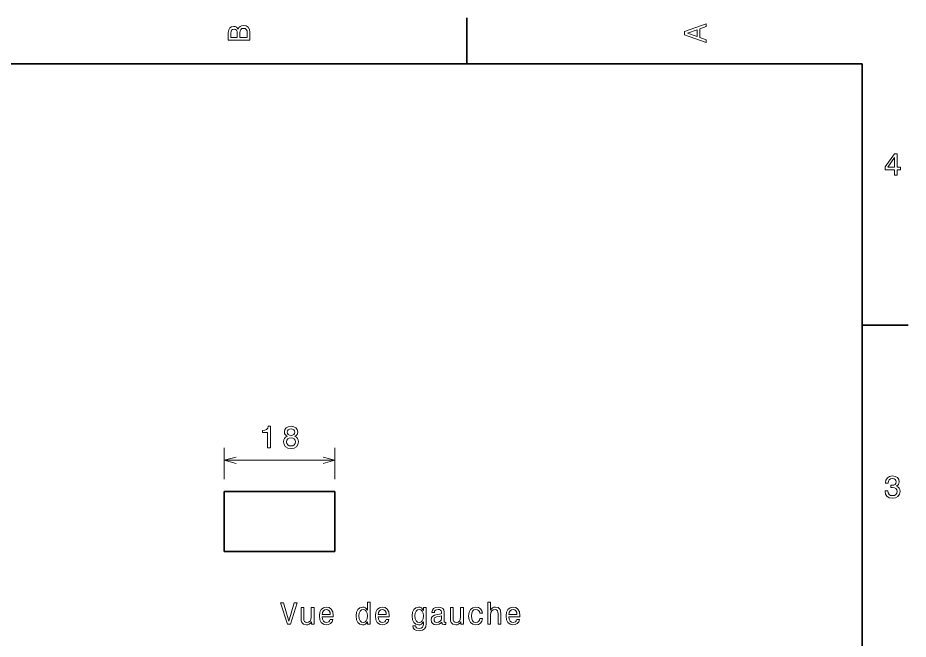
# Model space of a CAD drawing. Extents: x 0 to 297, y 0 to 210.
# Drawn here: x 149.7 to 294.5, y 106.4 to 207.5 of the extents above; entities that cross this region are included whole.
import ezdxf

# ---------------------------------------------------------------- set-up
doc = ezdxf.new("R2010")
doc.units = 0

msp = doc.modelspace()

# ---------------------------------------------------------------- linework, layer by layer
at = {"color": 7, "lineweight": 35, "ltscale": 0.1875}
for p, q in [((222.699997, 200), (222.699997, 207.5)), ((287, 157.5), (294.5, 157.5))]:
    msp.add_line(p, q, dxfattribs=at)
at = {"color": 7, "lineweight": 35}
for p, q in [((287, 200), (10, 200)), ((287, 10), (287, 200))]:
    msp.add_line(p, q, dxfattribs=at)
at = {"color": 7, "lineweight": 13, "ltscale": 0.126723}
for p, q in [((183.270203, 132.430649), (183.270203, 137.499573)), ((201.270203, 132.430649), (201.270203, 137.499573))]:
    msp.add_line(p, q, dxfattribs=at)
at = {"color": 7, "lineweight": 13, "ltscale": 0.45}
msp.add_line((183.270203, 135.499573), (201.270203, 135.499573), dxfattribs=at)
at = {"color": 7, "lineweight": 35, "ltscale": 0.45}
for p, q in [((201.270203, 130.430649), (183.270203, 130.430649)), ((183.270203, 120.66095), (201.270203, 120.66095))]:
    msp.add_line(p, q, dxfattribs=at)
at = {"color": 7, "lineweight": 35, "ltscale": 0.244242}
for p, q in [((183.270203, 120.66095), (183.270203, 130.430649)), ((201.270203, 120.66095), (201.270203, 130.430649))]:
    msp.add_line(p, q, dxfattribs=at)
at = {"color": 7, "lineweight": 13}
for points in [[(185.542007, 205.630417), (185.249496, 205.983429), (185.052811, 206.074219), (184.81073, 206.104477), (184.432495, 206.03891), (184.160156, 205.842224), (183.993729, 205.524506), (183.933212, 205.080704), (183.933212, 203.835022), (187.433212, 203.835022), (187.433212, 205.151306), (187.36261, 205.620331), (187.155838, 205.968307), (186.828018, 206.185165), (186.384216, 206.260818), (186.08667, 206.215424), (185.839554, 206.094391), (185.65799, 205.897705)], [(185.385666, 204.984879), (185.385666, 204.298996), (184.351807, 204.298996), (184.351807, 205.025223), (184.382065, 205.297562), (184.472839, 205.489197), (184.629181, 205.605194), (184.86116, 205.645538), (185.093155, 205.600143), (185.254532, 205.479111), (185.355408, 205.272339)], [(187.014618, 205.095825), (187.014618, 204.298996), (185.809296, 204.298996), (185.809296, 205.050446), (185.844589, 205.368164), (185.9505, 205.595108), (186.132065, 205.731277), (186.394302, 205.776657), (186.671692, 205.731277), (186.863327, 205.605194), (186.979324, 205.393372)], [(261.633209, 203.466858), (261.633209, 203.930847), (260.604401, 204.298996), (260.604401, 205.695969), (261.633209, 206.064133), (261.633209, 206.538193), (258.128174, 205.257217), (258.128174, 204.742798)], [(260.17572, 204.460388), (258.632477, 205), (260.17572, 205.539627)], [(292.277374, 181.916794), (292.731262, 181.916794), (292.731262, 182.784225), (293.23056, 182.784225), (293.23056, 183.187683), (292.731262, 183.187683), (292.731262, 185.341141), (292.272339, 185.341141), (290.739197, 183.228027), (290.739197, 182.784225), (292.277374, 182.784225)], [(291.162842, 183.187683), (292.277374, 184.756134), (292.277374, 183.187683)], [(190.311417, 137.499573), (190.77034, 137.499573), (190.77034, 141.024796), (190.427414, 141.024796), (190.336624, 140.717148), (190.155075, 140.510376), (189.877701, 140.389343), (189.494415, 140.348999), (189.494415, 139.990936), (190.311417, 139.990936)], [(193.512848, 139.385742), (193.255646, 139.244537), (193.079132, 139.047852), (192.968185, 138.80072), (192.932877, 138.503174), (193.01358, 138.054337), (193.24556, 137.706345), (193.62381, 137.484451), (194.138214, 137.398712), (194.647583, 137.484451), (195.025818, 137.706345), (195.257813, 138.054337), (195.343552, 138.503174), (195.303192, 138.80072), (195.197296, 139.047852), (195.015732, 139.244537), (194.76358, 139.385742), (194.965302, 139.506775), (195.106506, 139.673203), (195.192245, 139.874939), (195.222504, 140.122055), (195.141815, 140.480118), (194.930008, 140.767578), (194.587067, 140.954193), (194.138214, 141.024796), (193.684326, 140.954193), (193.341385, 140.767578), (193.124527, 140.480118), (193.048874, 140.122055), (193.074097, 139.874939), (193.159821, 139.673203)], [(193.527985, 140.081711), (193.568329, 140.303604), (193.689362, 140.475082), (193.881012, 140.580994), (194.138214, 140.621338), (194.390381, 140.580994), (194.582016, 140.475082), (194.703064, 140.303604), (194.748444, 140.081711), (194.703064, 139.854767), (194.582016, 139.678253), (194.390381, 139.562256), (194.138214, 139.526947), (193.881012, 139.567291), (193.689362, 139.678253), (193.568329, 139.854767)], [(193.417038, 138.51326), (193.462418, 138.780548), (193.608673, 138.982285), (193.835617, 139.113403), (194.138214, 139.158798), (194.43576, 139.113403), (194.662704, 138.982285), (194.80896, 138.780548), (194.85939, 138.51326), (194.80896, 138.2258), (194.662704, 138.008942), (194.43576, 137.867737), (194.138214, 137.822342), (193.835617, 137.867737), (193.608673, 138.008942), (193.462418, 138.2258)], [(290.729126, 130.51622), (290.729126, 130.480911), (290.809814, 129.996765), (291.046844, 129.633652), (291.420044, 129.401657), (291.914276, 129.315933), (292.438782, 129.401657), (292.832153, 129.623566), (293.08429, 129.976593), (293.175079, 130.430481), (293.134735, 130.728027), (293.023773, 130.970108), (292.842224, 131.156708), (292.600159, 131.292877), (292.927948, 131.565216), (293.043945, 131.998932), (292.968292, 132.392303), (292.751434, 132.68985), (292.398407, 132.87645), (291.914276, 132.942017), (291.460388, 132.861313), (291.112396, 132.63942), (290.885468, 132.286392), (290.809814, 131.817368), (290.809814, 131.782074), (291.258636, 131.782074), (291.299011, 132.104828), (291.430115, 132.336823), (291.641937, 132.478027), (291.939484, 132.528473), (292.201721, 132.488113), (292.393372, 132.382217), (292.509369, 132.210739), (292.554749, 131.97876), (292.509369, 131.731628), (292.388336, 131.565216), (292.176514, 131.46434), (291.889069, 131.434082), (291.692383, 131.439133), (291.692383, 131.04071), (291.939484, 131.050797), (292.257202, 131.005417), (292.494232, 130.884369), (292.635468, 130.687683), (292.685883, 130.430481), (292.630402, 130.13797), (292.484161, 129.921112), (292.252167, 129.784943), (291.944519, 129.739563), (291.626801, 129.789993), (291.394806, 129.941284), (291.248566, 130.183365), (291.193085, 130.51622)], [(194.665741, 112.309364), (193.788208, 109.328819), (192.885483, 112.309364), (192.406372, 112.309364), (193.536057, 108.804321), (194.040375, 108.804321), (195.144836, 112.309364)], [(197.868179, 111.512535), (197.424377, 111.512535), (197.424377, 109.949135), (197.373947, 109.586021), (197.227692, 109.323776), (197.000748, 109.162392), (196.703201, 109.111961), (196.466171, 109.152306), (196.314865, 109.273338), (196.229141, 109.48011), (196.208969, 109.772621), (196.208969, 111.512535), (195.765167, 111.512535), (195.765167, 109.732277), (195.780289, 109.374207), (195.876114, 109.076653), (196.168625, 108.804321), (196.637634, 108.708504), (196.889801, 108.743805), (197.106659, 108.834579), (197.293259, 108.990921), (197.44455, 109.217865), (197.44455, 108.804321), (197.868179, 108.804321)], [(199.204636, 110.029823), (200.979858, 110.029823), (200.984894, 110.236595), (200.904205, 110.816566), (200.682312, 111.25029), (200.329285, 111.512535), (199.86026, 111.608353), (199.401321, 111.507492), (199.048294, 111.225067), (198.82135, 110.766136), (198.740662, 110.16095), (198.816315, 109.540634), (199.043259, 109.086739), (199.391235, 108.804321), (199.845123, 108.708504), (200.238495, 108.774063), (200.561264, 108.945534), (200.798294, 109.217865), (200.934464, 109.580978), (200.495712, 109.580978), (200.404922, 109.37925), (200.273804, 109.227951), (199.900604, 109.106918), (199.613144, 109.162392), (199.396286, 109.338905), (199.255066, 109.626366), (199.204636, 110.014694)], [(206.552628, 109.222908), (206.552628, 108.804321), (206.996429, 108.804321), (206.996429, 112.425362), (206.557663, 112.425362), (206.557663, 111.098991), (206.219772, 111.482277), (206.013, 111.573051), (205.77597, 111.608353), (205.34729, 111.507492), (205.014435, 111.225067), (204.797577, 110.771179), (204.721939, 110.16095), (204.797577, 109.55072), (205.014435, 109.091782), (205.34729, 108.804321), (205.77597, 108.708504), (206.013, 108.743805), (206.224808, 108.834579)], [(208.312714, 110.029823), (210.087921, 110.029823), (210.092972, 110.236595), (210.012283, 110.816566), (209.790375, 111.25029), (209.437347, 111.512535), (208.968323, 111.608353), (208.509399, 111.507492), (208.156372, 111.225067), (207.929428, 110.766136), (207.84874, 110.16095), (207.924377, 109.540634), (208.151321, 109.086739), (208.499313, 108.804321), (208.953201, 108.708504), (209.346573, 108.774063), (209.669342, 108.945534), (209.906372, 109.217865), (210.042542, 109.580978), (209.603775, 109.580978), (209.513, 109.37925), (209.381866, 109.227951), (209.008682, 109.106918), (208.721207, 109.162392), (208.504349, 109.338905), (208.363144, 109.626366), (208.312714, 110.014694)], [(216.104492, 108.925362), (216.104492, 111.512535), (215.680862, 111.512535), (215.680862, 111.073776), (215.332886, 111.472191), (215.121063, 111.573051), (214.884033, 111.608353), (214.455368, 111.507492), (214.122513, 111.225067), (213.905655, 110.771179), (213.830002, 110.16095), (213.905655, 109.545677), (214.122513, 109.091782), (214.455368, 108.804321), (214.884033, 108.708504), (215.126114, 108.743805), (215.327835, 108.834579), (215.680862, 109.217865), (215.680862, 108.834579), (215.640518, 108.53199), (215.529572, 108.315125), (215.317749, 108.189049), (215.000031, 108.143661), (214.722656, 108.17392), (214.52597, 108.249565), (214.409973, 108.380692), (214.374664, 108.557205), (213.945999, 108.557205), (213.945999, 108.537033), (214.011566, 108.214264), (214.213287, 107.972191), (214.536057, 107.815849), (214.974823, 107.760376), (215.499313, 107.836021), (215.84729, 108.047836), (216.043976, 108.415993)], [(218.641235, 109.157349), (218.641235, 109.14222), (218.666458, 108.970749), (218.742111, 108.849709), (219.05983, 108.753891), (219.306946, 108.794235), (219.306946, 109.137177), (219.201035, 109.122047), (219.05983, 109.187607), (219.034607, 109.389336), (219.034607, 110.791351), (218.974091, 111.149422), (218.797577, 111.401581), (218.489944, 111.552879), (218.056229, 111.608353), (217.632599, 111.547836), (217.319916, 111.376366), (217.12323, 111.109077), (217.057663, 110.75605), (217.057663, 110.725792), (217.456085, 110.725792), (217.491379, 110.937607), (217.602341, 111.088905), (217.78389, 111.17968), (218.041092, 111.214981), (218.288208, 111.189766), (218.464722, 111.11412), (218.570633, 110.982994), (218.605942, 110.801437), (218.58577, 110.589622), (218.505066, 110.483719), (218.303345, 110.433281), (217.92511, 110.392937), (217.491379, 110.302162), (217.183746, 110.140778), (217.002197, 109.888618), (216.946716, 109.515419), (216.997147, 109.182564), (217.153488, 108.935448), (217.405655, 108.779106), (217.753632, 108.723633), (218.222656, 108.829536)], [(222.156372, 111.512535), (221.71257, 111.512535), (221.71257, 109.949135), (221.66214, 109.586021), (221.515884, 109.323776), (221.28894, 109.162392), (220.991379, 109.111961), (220.754349, 109.152306), (220.603058, 109.273338), (220.517319, 109.48011), (220.497147, 109.772621), (220.497147, 111.512535), (220.053345, 111.512535), (220.053345, 109.732277), (220.068481, 109.374207), (220.164291, 109.076653), (220.456802, 108.804321), (220.925827, 108.708504), (221.177979, 108.743805), (221.394836, 108.834579), (221.581436, 108.990921), (221.732742, 109.217865), (221.732742, 108.804321), (222.156372, 108.804321)], [(224.829285, 110.614838), (225.268036, 110.614838), (225.177261, 111.018295), (224.960403, 111.336021), (224.622498, 111.532707), (224.183746, 111.608353), (223.6996, 111.507492), (223.331436, 111.225067), (223.099457, 110.766136), (223.018768, 110.150864), (223.094406, 109.540634), (223.32135, 109.086739), (223.679428, 108.804321), (224.16861, 108.708504), (224.602325, 108.784149), (224.940231, 108.995964), (225.172211, 109.328819), (225.273087, 109.772621), (224.849457, 109.772621), (224.773804, 109.490204), (224.632599, 109.278381), (224.430862, 109.147263), (224.183746, 109.106918), (223.876114, 109.172478), (223.654205, 109.374207), (223.518036, 109.702019), (223.472656, 110.165993), (223.518036, 110.619881), (223.659256, 110.947693), (223.8862, 111.149422), (224.183746, 111.220024), (224.445999, 111.174637), (224.642685, 111.058647), (224.773804, 110.867004)], [(226.140518, 108.804321), (226.58432, 108.804321), (226.58432, 110.367722), (226.629715, 110.725792), (226.77597, 110.988037), (227.002914, 111.149422), (227.305511, 111.209938), (227.547577, 111.159508), (227.698883, 111.023338), (227.774521, 110.796394), (227.799744, 110.493805), (227.799744, 108.804321), (228.243546, 108.804321), (228.243546, 110.584579), (228.223373, 110.94265), (228.132599, 111.240204), (227.835037, 111.512535), (227.371063, 111.608353), (227.118896, 111.573051), (226.902039, 111.477234), (226.72049, 111.325935), (226.58432, 111.119164), (226.58432, 112.425362), (226.140518, 112.425362)], [(229.564865, 110.029823), (231.340088, 110.029823), (231.345123, 110.236595), (231.264435, 110.816566), (231.042542, 111.25029), (230.689514, 111.512535), (230.22049, 111.608353), (229.761551, 111.507492), (229.408524, 111.225067), (229.18158, 110.766136), (229.100891, 110.16095), (229.176544, 109.540634), (229.403488, 109.086739), (229.751465, 108.804321), (230.205353, 108.708504), (230.598724, 108.774063), (230.921494, 108.945534), (231.158524, 109.217865), (231.294693, 109.580978), (230.855927, 109.580978), (230.765152, 109.37925), (230.634033, 109.227951), (230.260834, 109.106918), (229.973373, 109.162392), (229.756516, 109.338905), (229.615295, 109.626366), (229.564865, 110.014694)], [(199.204636, 110.403023), (199.260117, 110.751007), (199.396286, 111.008209), (199.603058, 111.164551), (199.875397, 111.220024), (200.142685, 111.164551), (200.349457, 111.008209), (200.47554, 110.751007), (200.52092, 110.403023)], [(205.851608, 111.209938), (206.144119, 111.139336), (206.366028, 110.94265), (206.497147, 110.614838), (206.547577, 110.16095), (206.497147, 109.702019), (206.366028, 109.374207), (206.144119, 109.172478), (205.851608, 109.106918), (205.574234, 109.172478), (205.362427, 109.374207), (205.221207, 109.707062), (205.175827, 110.16095), (205.221207, 110.609795), (205.362427, 110.937607), (205.574234, 111.139336)], [(208.312714, 110.403023), (208.368179, 110.751007), (208.504349, 111.008209), (208.711121, 111.164551), (208.983459, 111.220024), (209.250748, 111.164551), (209.45752, 111.008209), (209.583603, 110.751007), (209.628998, 110.403023)], [(214.28894, 110.16095), (214.33432, 110.609795), (214.47049, 110.94265), (214.682312, 111.139336), (214.964722, 111.209938), (215.262283, 111.139336), (215.484177, 110.94265), (215.620346, 110.609795), (215.670776, 110.16095), (215.620346, 109.702019), (215.484177, 109.374207), (215.262283, 109.172478), (214.964722, 109.106918), (214.682312, 109.172478), (214.47049, 109.374207), (214.33432, 109.707062)], [(218.590805, 109.752449), (218.530289, 109.490204), (218.368912, 109.288467), (218.126831, 109.157349), (217.829285, 109.111961), (217.637634, 109.137177), (217.501465, 109.217865), (217.415741, 109.359077), (217.390518, 109.555763), (217.41069, 109.732277), (217.491379, 109.858353), (217.814148, 109.999565), (218.222656, 110.060081), (218.590805, 110.181122)], [(229.564865, 110.403023), (229.620346, 110.751007), (229.756516, 111.008209), (229.963287, 111.164551), (230.235626, 111.220024), (230.502914, 111.164551), (230.709686, 111.008209), (230.835754, 110.751007), (230.881149, 110.403023)]]:
    msp.add_lwpolyline(points, close=True, dxfattribs=at)
for points in [[(185.202057, 136.017212), (183.270203, 135.499573), (185.202057, 134.981934)], [(199.338348, 134.981934), (201.270203, 135.499573), (199.338348, 136.017212)]]:
    msp.add_lwpolyline(points, dxfattribs=at)

doc.saveas('drawing.dxf')
